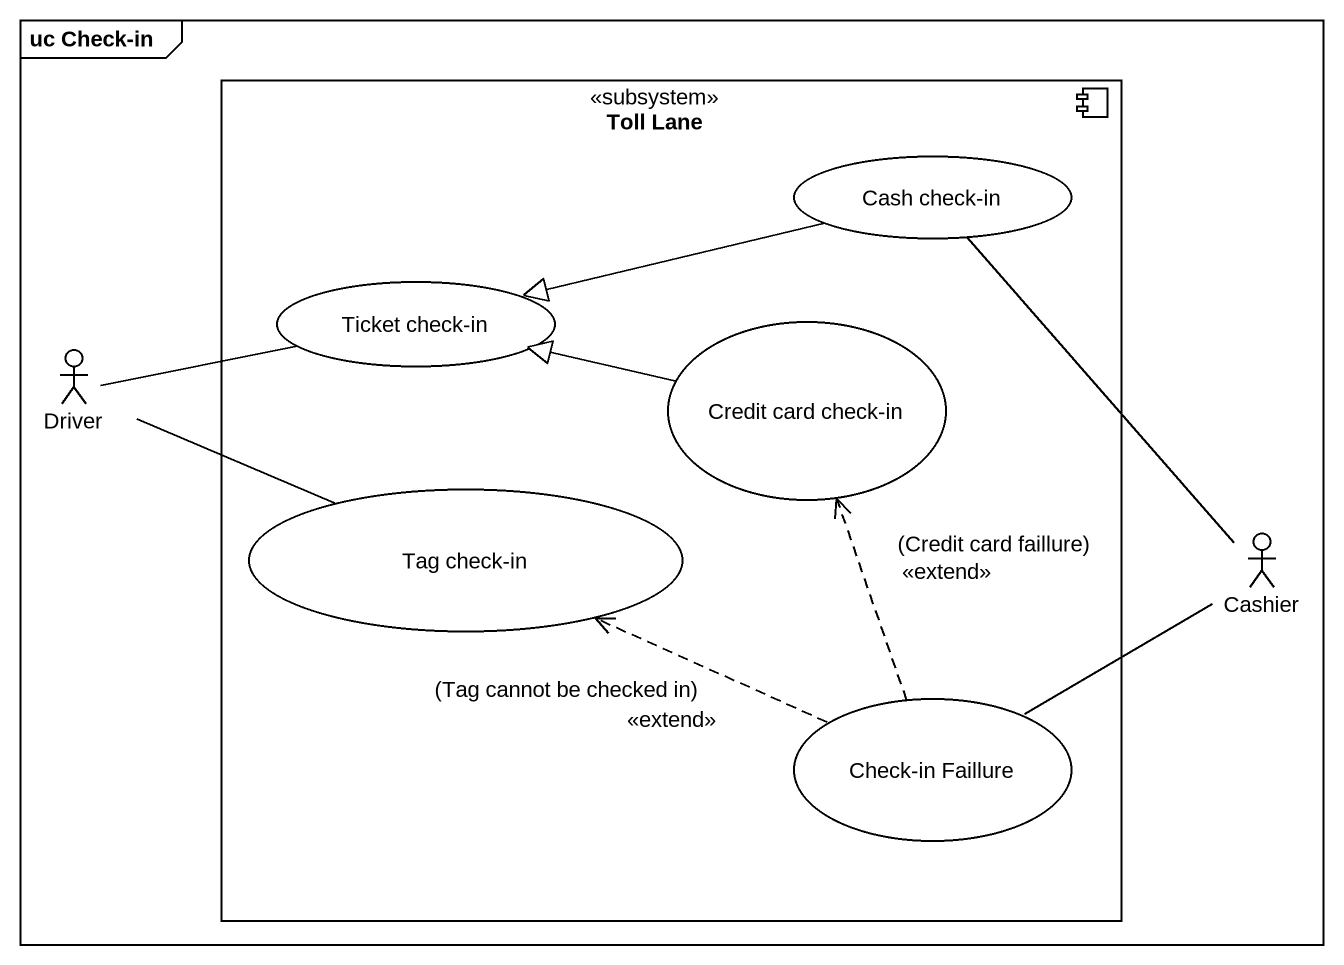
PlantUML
@startuml
mainframe uc Check-in
component "Toll Lane" as Toll_Lane <<subsystem>> {
  usecase "Cash check-in" as Cash_check_in
  usecase "Ticket check-in" as Ticket_check_in
  usecase "Credit card check-in" as Credit_card_check_in
  usecase "Tag check-in" as Tag_check_in
  usecase "Check-in Faillure" as Check_in_Faillure
}
actor Driver
actor Cashier
Cash_check_in -left-|> Ticket_check_in
Cash_check_in -- Cashier
Driver -right- Ticket_check_in
Driver -right- Tag_check_in
Credit_card_check_in -left-|> Ticket_check_in
Cashier -left- Check_in_Faillure
Check_in_Faillure .up.> Credit_card_check_in : (Credit card faillure)\n<<extend>>
Check_in_Faillure .left.> Tag_check_in : (Tag cannot be checked in)\n<<extend>>
@enduml
